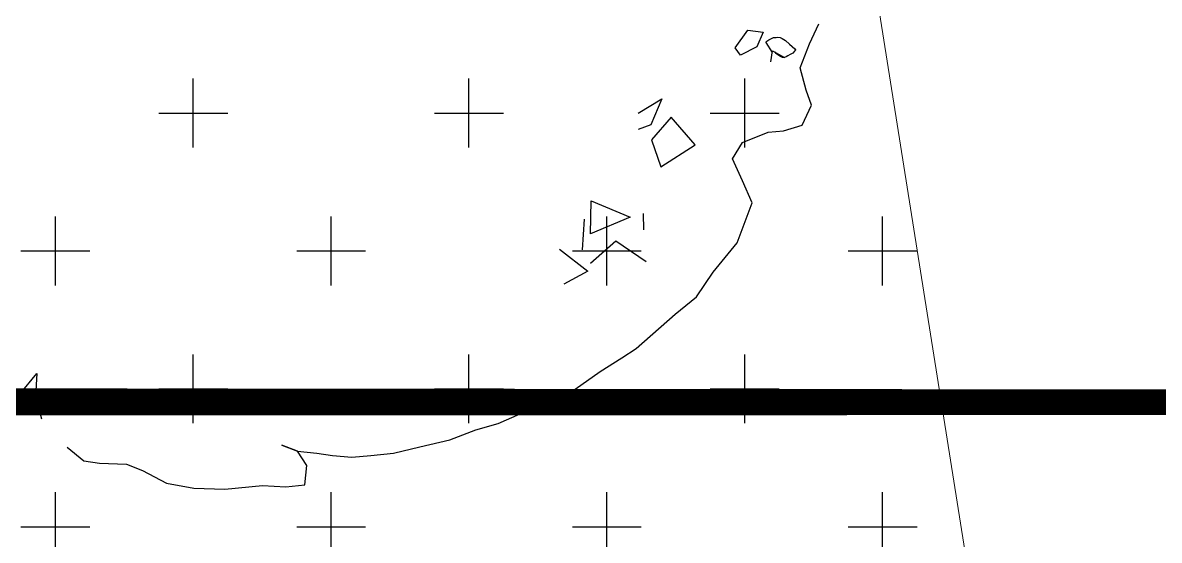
# Model space of a CAD drawing. Header units: metres. Extents: x 71066629 to 71645179, y 84793221 to 85208804.
# Drawn here: x 71289080 to 71295624, y 85024042 to 85027020 of the extents above; entities that cross this region are included whole.
import ezdxf

# ---------------------------------------------------------------- set-up
doc = ezdxf.new("R2010")
doc.units = ezdxf.units.M
doc.header["$LTSCALE"] = 1000
doc.linetypes.add('HIDDENX2', pattern=[19.049999999999997, 12.7, -6.35])
for name, color, linetype in [('A_SITEP_PLANT', 85, 'Continuous'), ('G-BSMT-OTLN', 5, 'HIDDENX2'), ('G-PLTG', 105, 'Continuous')]:
    doc.layers.add(name, color=color, linetype=linetype)
doc.layers.add('G-ROAD-园区', color=175, linetype='Continuous', lineweight=13)

# ---------------------------------------------------------------- blocks, each defined once
blk = doc.blocks.new('A$C1F6C256B')
at = {"layer": 'A_SITEP_PLANT'}
for p, q in [((4362.374460244144, 1692.660910485021), (4411.439256298356, 1761.244300278515)), ((4362.374460244144, 1692.660910485021), (4411.439256298356, 1761.244300278515)), ((4411.439256298356, 1761.244300278515), (4469.773729034583, 1753.454762452893)), ((4411.439256298356, 1761.244300278515), (4469.773729034583, 1753.454762452893)), ((4469.773729034583, 1753.454762452893), (4446.628128945537, 1696.942484908534)), ((4469.773729034583, 1753.454762452893), (4446.628128945537, 1696.942484908534)), ((4383.840251902293, 1664.837381707796), (4362.374460244144, 1692.660910485021)), ((4383.840251902293, 1664.837381707796), (4362.374460244144, 1692.660910485021)), ((4446.628128945537, 1696.942484908534), (4383.840251902293, 1664.837381707796)), ((4446.628128945537, 1696.942484908534), (4383.840251902293, 1664.837381707796)), ((4499.575059859955, 1639.248187434831), (4505.934828345315, 1681.356015521102)), ((4499.575059859955, 1639.248187434831), (4505.934828345315, 1681.356015521102)), ((4505.934828345315, 1681.356015521102), (4551.686163202918, 1655.527893246123)), ((4505.934828345315, 1681.356015521102), (4551.686163202918, 1655.527893246123)), ((3990.500249236299, 1442.854526510957), (4081.182272667066, 1496.735228572099)), ((3990.500249236299, 1442.854526510957), (4081.182272667066, 1496.735228572099)), ((4081.182272667066, 1496.735228572099), (4038.714726655279, 1398.251289233274)), ((4081.182272667066, 1496.735228572099), (4038.714726655279, 1398.251289233274)), ((4038.714726655279, 1398.251289233274), (3990.969239438826, 1379.77088467477)), ((4038.714726655279, 1398.251289233274), (3990.969239438826, 1379.77088467477)), ((4117.607187510177, 1427.088721770066), (4041.172601486964, 1340.625059913204)), ((4117.607187510177, 1427.088721770066), (4041.172601486964, 1340.625059913204)), ((4209.687004889944, 1320.455025616218), (4117.607187510177, 1427.088721770066)), ((4209.687004889944, 1320.455025616218), (4117.607187510177, 1427.088721770066)), ((4041.172601486964, 1340.625059913204), (4077.978117854393, 1236.417579427798)), ((4041.172601486964, 1340.625059913204), (4077.978117854393, 1236.417579427798)), ((4077.978117854393, 1236.417579427798), (4209.687004889944, 1320.455025616218)), ((4077.978117854393, 1236.417579427798), (4209.687004889944, 1320.455025616218)), ((3807.018616707297, 979.9776143164781), (3810.669266233046, 1105.784976576309)), ((3807.018616707297, 979.9776143164781), (3810.669266233046, 1105.784976576309)), ((3810.669266233046, 1105.784976576309), (3959.439359207929, 1042.795181851747)), ((3810.669266233046, 1105.784976576309), (3959.439359207929, 1042.795181851747)), ((4011.656891218503, 994.5380742211419), (4011.187901526224, 1057.621716701979)), ((4011.656891218503, 994.5380742211419), (4011.187901526224, 1057.621716701979)), ((3776.848298322759, 918.3546207799227), (3785.037583198457, 1036.113674856431)), ((3776.848298322759, 918.3546207799227), (3785.037583198457, 1036.113674856431)), ((3959.439359207929, 1042.795181851747), (3807.018616707297, 979.9776143164781)), ((3959.439359207929, 1042.795181851747), (3807.018616707297, 979.9776143164781)), ((3688.51409454376, 920.5503740145068), (3797.270202610758, 836.6082777398406)), ((3688.51409454376, 920.5503740145068), (3797.270202610758, 836.6082777398406)), ((3808.029772088514, 866.3675454693148), (3904.157781457179, 952.1490451314603)), ((3808.029772088514, 866.3675454693148), (3904.157781457179, 952.1490451314603)), ((3904.157781457179, 952.1490451314603), (4021.654186312401, 872.9143300396972)), ((3904.157781457179, 952.1490451314603), (4021.654186312401, 872.9143300396972)), ((3797.270202610758, 836.6082777398406), (3704.970103476721, 786.8160972287878)), ((3797.270202610758, 836.6082777398406), (3704.970103476721, 786.8160972287878))]:
    blk.add_line(p, q, dxfattribs=at)
for points in [[(1616.900187628286, 363.7687392335793), (1682.623727331346, 443.9093473517278), (1676.65077983914, 354.9043114295055), (1699.913500137976, 268.9807198430353)], [(1798.809115523007, 160.9994786279276), (1862.877456939488, 108.4503849010507), (1922.614918171312, 99.79068777960492), (2026.05017632345, 95.24400924422662), (2087.253544418083, 71.75305506962468), (2180.458358446136, 22.28270559842349), (2285.346392409818, 3.109500683669467), (2403.31037251628, -0.0011733158607967), (2549.083056156, 14.40685486598522), (2637.976461302489, 8.628902468073647), (2710.810035370465, 15.82770105134114), (2718.149694402179, 89.99877989414381), (2683.230261112971, 145.4289229358255), (2622.132428593061, 168.930308134557), (2683.230261112971, 145.4289229358255), (2757.615110854211, 138.010930700897), (2817.247731973767, 129.3337668678432), (2891.63258171425, 121.9157746329438), (2964.473191497382, 129.1152686161222), (3051.933987381112, 137.759807368886), (3152.477765193733, 162.4675725090783), (3267.569736191654, 188.4143425811781), (3366.77330926637, 227.7597605788906), (3452.689865192108, 251.0217855407973), (3537.286383144965, 288.7174280232284), (3636.384420644376, 328.0524149878474), (3748.6904468789, 383.2640597687277), (3844.916475342005, 451.6564908138243), (3928.060217338731, 503.9786597924831), (3983.401596270211, 538.7898576867883), (4132.17671836121, 671.2506301573594), (4213.874024797755, 738.2070566572947), (4278.079831488082, 832.7688466453692), (4370.08661053417, 944.8556792375748), (4405.117002007785, 1036.732724169531), (4428.50945640303, 1097.926356640295), (4390.718709540612, 1182.406908011588), (4352.927267071442, 1266.894495034532), (4390.84913888399, 1329.517096443568), (4490.045676315786, 1368.861818969512), (4548.259064282989, 1374.615572783223), (4619.771904915688, 1396.255024619954), (4656.240653185057, 1473.507670265914), (4635.948789370421, 1530.380035592505), (4612.686416731565, 1616.300109303615), (4647.716460545955, 1708.18067211975), (4684.310215620266, 1785.24674912254)], [(4506.128014097165, 1675.304374841653), (4482.329847690941, 1713.419041104702), (4481.570623236301, 1714.963811032707), (4480.711487562221, 1716.495153460885), (4484.179715618142, 1719.267666020605), (4492.039261701808, 1723.685518011073), (4502.303543118062, 1729.353433419368), (4509.800180528953, 1732.321633550688), (4519.658138867817, 1732.89103176372), (4526.111102516588, 1734.136265425768), (4535.30543900386, 1732.210355506104), (4537.808636782749, 1731.448939590104), (4542.975443280826, 1729.327429023018), (4556.510225551203, 1721.358385533415), (4571.379798296781, 1707.04558030417), (4592.47670990607, 1689.099827786005), (4594.115768506832, 1685.823284945917), (4594.956312315771, 1684.489028829936), (4591.144115111034, 1680.066260150925), (4583.84299145086, 1673.07140946819), (4573.578710034722, 1667.403494059894), (4565.397404785093, 1662.143934245018), (4558.40089698229, 1658.212784604315), (4551.686162760539, 1655.527895621868), (4544.493793475383, 1655.626914408757), (4534.702092030842, 1660.523822220479), (4521.56950855453, 1669.545000332815), (4519.54772239062, 1671.57240886477), (4517.728844791069, 1674.628702276939), (4517.328973918629, 1675.60156126786), (4516.088559165655, 1677.908676149265)], [(4506.128014097165, 1675.304374841653), (4482.329847690941, 1713.419041104702), (4481.570623236301, 1714.963811032707), (4480.711487562221, 1716.495153460885), (4484.179715618142, 1719.267666020605), (4492.039261701808, 1723.685518011073), (4502.303543118062, 1729.353433419368), (4509.800180528953, 1732.321633550688), (4519.658138867817, 1732.89103176372), (4526.111102516588, 1734.136265425768), (4535.30543900386, 1732.210355506104), (4537.808636782749, 1731.448939590104), (4542.975443280826, 1729.327429023018), (4556.510225551203, 1721.358385533415), (4571.379798296781, 1707.04558030417), (4592.47670990607, 1689.099827786005), (4594.115768506832, 1685.823284945917), (4594.956312315771, 1684.489028829936), (4591.144115111034, 1680.066260150925), (4583.84299145086, 1673.07140946819), (4573.578710034722, 1667.403494059894), (4565.397404785093, 1662.143934245018), (4558.40089698229, 1658.212784604315), (4551.686162760539, 1655.527895621868), (4544.493793475383, 1655.626914408757), (4534.702092030842, 1660.523822220479), (4521.56950855453, 1669.545000332815), (4519.54772239062, 1671.57240886477), (4517.728844791069, 1674.628702276939), (4517.328973918629, 1675.60156126786), (4516.088559165655, 1677.908676149265)]]:
    blk.add_lwpolyline(points, dxfattribs=at)
blk.add_lwpolyline([(4362.374458883191, 1692.660913584434), (4362.374458883191, 1692.660913584434)], close=True, dxfattribs=at)
blk.add_lwpolyline([(4362.374458883191, 1692.660913584434), (4362.374458883191, 1692.660913584434)], close=True, dxfattribs=at)

msp = doc.modelspace()

# ---------------------------------------------------------------- hatches: boundary and pattern name
at = {"layer": 'G-PLTG'}
h = msp.add_hatch(dxfattribs=at)
h.set_pattern_fill('CROSS', color=256, scale=500, style=0)
h.set_pattern_definition([(0, (0, 0), (793.75, 793.75), [396.875, -1190.625]), (90, (198.4375, -198.4375), (-793.75, 793.75), [396.875, -1190.625])])
h.paths.add_polyline_path([(71288570.55134961, 85061443.37060535), (71260191.58164696, 85056948.58337198), (71260191.58164696, 85020234.32655975), (71266949.5167804, 85020531.79929733), (71295087.5225633, 85020296.83383997)])

# ---------------------------------------------------------------- linework, layer by layer
at = {"layer": 'G-BSMT-OTLN', "ltscale": 0.1, "const_width": 200}
msp.add_lwpolyline([(71157191.58090669, 85140759.55333252), (71157191.58090669, 85135259.55333154), (71153991.5812761, 85135259.55333154), (71153991.58127633, 85005669.52005905), (71165691.58195624, 85007522.61812352), (71165691.58119047, 85013394.9157322), (71238076.46104214, 85024859.55444618), (71460791.5816469, 85024859.55444579), (71460791.58164707, 85127259.5534181), (71457591.58201651, 85127259.5534181), (71457591.58201635, 85140759.5547513)], close=True, dxfattribs=at)
at = {"layer": 'G-ROAD-园区'}
msp.add_line((71282644.44246885, 85098859.3494309), (71295087.52453226, 85020296.82140845), dxfattribs=at)

# ---------------------------------------------------------------- block references
at = {"layer": 'A_SITEP_PLANT', "xscale": 1.5, "yscale": 1.5, "zscale": 1.5}
msp.add_blockref('A$C1F6C256B', (71286637.5308928, 85024336.21678376), dxfattribs=at)

doc.saveas('drawing.dxf')
